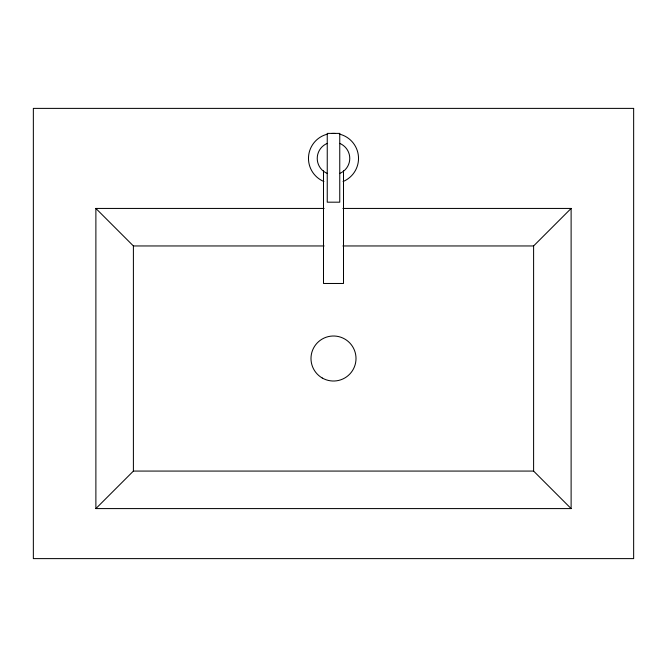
<?xml version="1.0" encoding="UTF-8"?>
<svg xmlns="http://www.w3.org/2000/svg" width="667" height="667" viewBox="0 0 667 667"><rect width="100%" height="100%" fill="white"/><g stroke="black" fill="none" stroke-linecap="round" stroke-linejoin="round"><path stroke-width="1" d="M324.12 208.438L95.881 208.438L95.881 508.587L133.4 471.069L533.6 471.069L571.119 508.587L571.119 208.438L342.88 208.438M533.6 471.069L533.6 245.956L571.119 208.438M95.881 208.438L133.4 245.956L324.12 245.956M342.88 245.956L533.6 245.956M95.881 508.587L571.119 508.587M343.505 170.819L343.505 283.475L323.495 283.475L323.495 170.819M133.4 245.956L133.4 471.069M339.353 134.092A25.012 25.012 0 0 1 343.071 181.524M323.929 181.524A25.012 25.012 0 0 1 327.647 134.092M331.566 133.475A25.012 25.012 0 0 1 335.434 133.475M339.72 143.388A16.258 16.258 0 0 1 339.72 173.437M327.28 173.437A16.258 16.258 0 0 1 327.28 143.388M633.65 108.388L33.35 108.388L33.35 558.612L633.65 558.612L633.65 108.388M339.753 133.4L327.247 133.4L327.247 202.184L339.753 202.184L339.753 133.4M322.244 378.006A22.511 22.511 0 0 0 356.011 358.512A22.511 22.511 0 0 0 322.244 339.019A22.511 22.511 0 0 0 322.244 378.006"/></g></svg>
